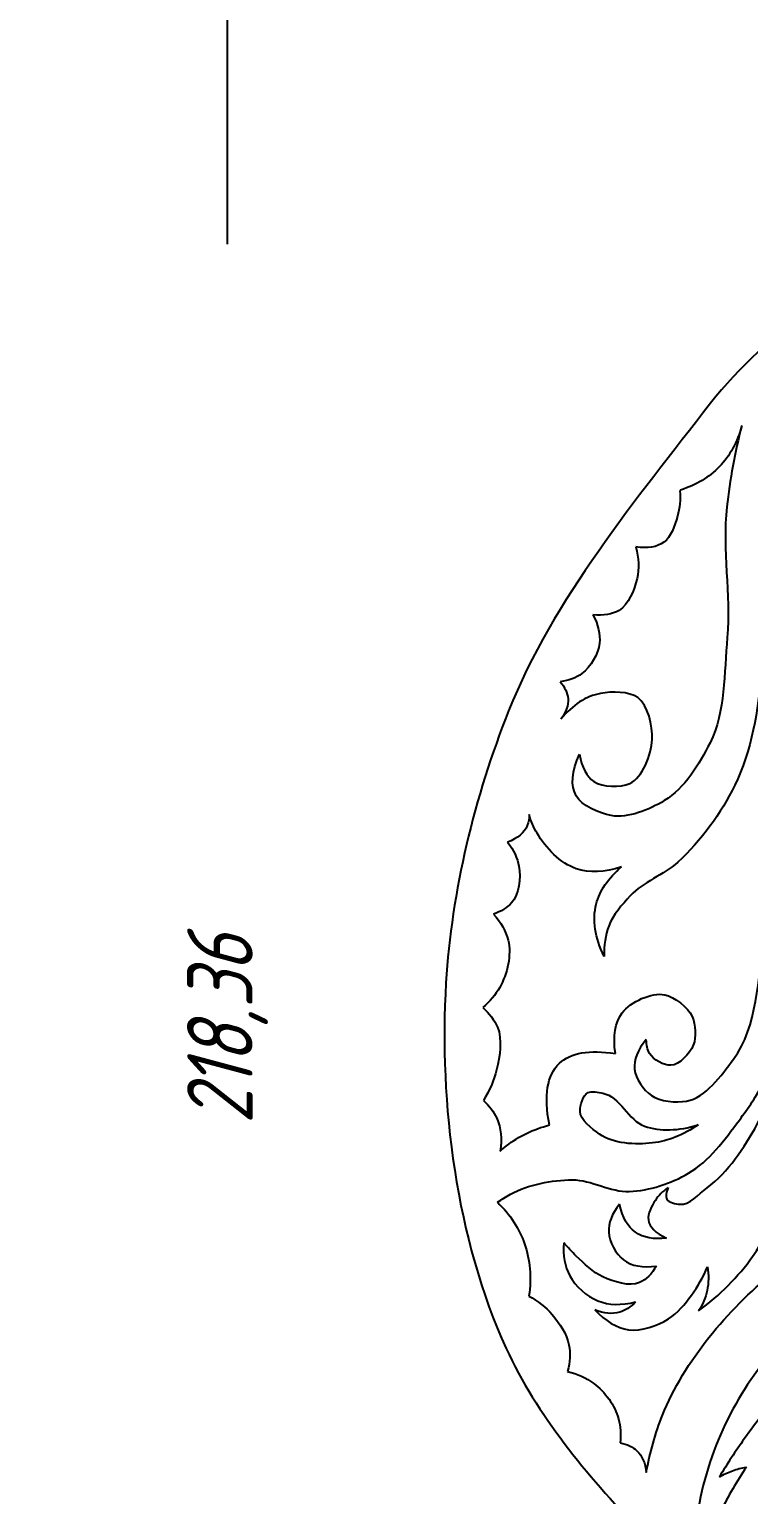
# Model space of a CAD drawing. Header units: millimetres. Extents: x -234 to 187, y -256 to 277.
# Drawn here: x -234 to -179.1, y -21 to 90.9 of the extents above; entities that cross this region are included whole.
import ezdxf

# ---------------------------------------------------------------- set-up
doc = ezdxf.new("R2010")
doc.units = ezdxf.units.MM
doc.linetypes.add('K5LT32769', pattern=[0])
doc.linetypes.add('K5LT_THIN', pattern=[0])
doc.styles.add('KDIMTEXTSTYLE', font='GOST_AU.SHX', dxfattribs={"width": 0.96, "oblique": 15, "height": 5})
doc.dimstyles.new('KDIMSTYLE (1.00)', dxfattribs={"dimtxt": 5, "dimasz": 1, "dimexe": 2, "dimexo": 0, "dimgap": 1, "dimtad": 1, "dimtxsty": 'KDIMTEXTSTYLE', "dimsah": 1, "dimcen": 0, "dimdle": 1, "dimadec": 0, "dimazin": 0, "dimtfac": 0.667, "dimtmove": 0, "dimatfit": 3, "dimfxl": 1, "dimtvp": 1, "dimtolj": 1, "dimtzin": 0, "dimarcsym": 0})

# ---------------------------------------------------------------- blocks, each defined once
blk = doc.blocks.new('KDIMARROW_01')
blk.add_hatch(color=0).paths.add_polyline_path([(0, 0), (-5, 0.66), (-4.5, 0), (-5, -0.66)])
at = {"color": 0, "linetype": 'K5LT_THIN'}
for p, q in [((-4.5, 0), (-5, 0.66)), ((-5, 0.66), (0, 0)), ((0, 0), (-5, -0.66)), ((-5, -0.66), (-4.5, 0)), ((0, 0), (-1, 0))]:
    blk.add_line(p, q, dxfattribs=at)

msp = doc.modelspace()

# ---------------------------------------------------------------- linework, layer by layer
at = {"color": 30, "linetype": 'K5LT32769', "true_color": 0xff8000}
for points, knots in [([(-188.424, 119.702), (-188.909, 116.268), (-188.48, 113.328), (-187.137, 110.883), (-185.843, 108.525), (-183.114, 106.648), (-180.707, 105.187), (-178.23, 103.683), (-174.555, 103.785), (-172.438, 102.063), (-169.445, 99.628), (-167.97, 94.645), (-167.294, 90.671), (-166.615, 86.684), (-167.142, 81.968), (-168.396, 78.177), (-170.48, 71.877), (-177.767, 67.874), (-181.993, 62.376), (-187.695, 54.956), (-194.013, 47.436), (-197.427, 38.857), (-200.012, 32.36), (-201.79, 25.053), (-202.204, 18.095), (-202.753, 8.851), (-201.405, -1.542), (-197.611, -9.834), (-195.285, -14.915), (-191.49, -19.443), (-187.422, -23.749)], [0, 0, 0, 0, 1, 1, 1, 2, 2, 2, 3, 3, 3, 4, 4, 4, 5, 5, 5, 6, 6, 6, 7, 7, 7, 8, 8, 8, 9, 9, 9, 10, 10, 10, 10]), ([(-179.607, 60.659), (-180.142, 58.601), (-180.526, 56.528), (-180.757, 54.442), (-181.123, 51.153), (-180.432, 47.771), (-180.722, 44.471), (-180.959, 41.773), (-180.863, 38.781), (-182.039, 36.424), (-182.851, 34.797), (-183.998, 32.928), (-185.529, 32.008), (-186.676, 31.319), (-188.309, 30.63), (-189.588, 30.869), (-190.517, 31.041), (-191.842, 31.613), (-192.259, 32.364), (-192.698, 33.153), (-192.615, 34.222), (-192.01, 35.569)], [0, 0, 0, 0, 1, 1, 1, 2, 2, 2, 3, 3, 3, 4, 4, 4, 5, 5, 5, 6, 6, 6, 7, 7, 7, 7]), ([(-179.607, 60.659), (-179.949, 59.394), (-180.519, 58.348), (-181.316, 57.522), (-182.092, 56.719), (-183.083, 56.124), (-184.289, 55.738)], [0, 0, 0, 0, 1, 1, 1, 2, 2, 2, 2]), ([(-184.342, 55.677), (-184.289, 54.998), (-184.349, 54.352), (-184.521, 53.739), (-184.72, 53.03), (-185.02, 52.135), (-185.568, 51.747), (-186.095, 51.374), (-186.806, 51.255), (-187.701, 51.391)], [0, 0, 0, 0, 1, 1, 1, 2, 2, 2, 3, 3, 3, 3]), ([(-187.701, 51.391), (-187.475, 50.54), (-187.446, 49.737), (-187.612, 48.982), (-187.805, 48.105), (-188.26, 46.974), (-188.986, 46.543), (-189.511, 46.232), (-190.175, 46.121), (-190.98, 46.209)], [0, 0, 0, 0, 1, 1, 1, 2, 2, 2, 3, 3, 3, 3]), ([(-186.905, 13.757), (-187.576, 12.967), (-187.875, 12.212), (-187.802, 11.493), (-187.731, 10.789), (-187.114, 9.899), (-186.52, 9.484), (-185.841, 9.009), (-184.646, 8.929), (-183.828, 9.057), (-182.384, 9.283), (-181.177, 11.034), (-180.239, 12.262), (-178.358, 14.725), (-178.515, 18.461), (-177.718, 21.577), (-177.031, 24.261), (-176.728, 27.113), (-175.752, 29.654), (-173.67, 35.071), (-169.73, 40.421), (-165.126, 43.84), (-161.947, 46.201), (-157.951, 48.201), (-154.042, 49.072)], [0, 0, 0, 0, 1, 1, 1, 2, 2, 2, 3, 3, 3, 4, 4, 4, 5, 5, 5, 6, 6, 6, 7, 7, 7, 8, 8, 8, 8]), ([(-190.98, 46.209), (-190.569, 45.447), (-190.402, 44.723), (-190.481, 44.035), (-190.575, 43.211), (-191.138, 42.216), (-191.816, 41.72), (-192.268, 41.39), (-192.824, 41.181), (-193.483, 41.095)], [0, 0, 0, 0, 1, 1, 1, 2, 2, 2, 3, 3, 3, 3]), ([(-178.191, 46.932), (-178.021, 45.231), (-177.997, 43.544), (-178.122, 41.872), (-178.342, 38.93), (-178.875, 35.802), (-180.152, 33.183), (-181.198, 31.039), (-182.711, 28.922), (-184.496, 27.308), (-185.582, 26.325), (-187.134, 25.815), (-188.129, 24.744), (-188.763, 24.06), (-189.441, 23.29), (-189.767, 22.429), (-190.036, 21.718), (-190.154, 20.947), (-190.123, 20.114)], [0, 0, 0, 0, 1, 1, 1, 2, 2, 2, 3, 3, 3, 4, 4, 4, 5, 5, 5, 6, 6, 6, 6]), ([(-193.483, 41.095), (-193.119, 40.665), (-192.92, 40.231), (-192.884, 39.791), (-192.844, 39.281), (-193.024, 38.764), (-193.426, 38.24)], [0, 0, 0, 0, 1, 1, 1, 2, 2, 2, 2]), ([(-192.01, 35.569), (-191.838, 34.563), (-191.47, 33.863), (-190.906, 33.468), (-190.254, 33.011), (-188.868, 33.009), (-188.164, 33.326), (-187.201, 33.759), (-186.51, 35.521), (-186.455, 36.673), (-186.405, 37.712), (-186.782, 39.32), (-187.559, 39.878), (-188.216, 40.35), (-189.525, 40.367), (-190.408, 40.198), (-191.521, 39.985), (-192.527, 39.332), (-193.426, 38.24)], [0, 0, 0, 0, 1, 1, 1, 2, 2, 2, 3, 3, 3, 4, 4, 4, 5, 5, 5, 6, 6, 6, 6]), ([(-195.857, 30.941), (-195.843, 30.637), (-195.888, 30.36), (-195.992, 30.108), (-196.217, 29.559), (-196.719, 29.133), (-197.499, 28.83)], [0, 0, 0, 0, 1, 1, 1, 2, 2, 2, 2]), ([(-188.805, 26.951), (-190.093, 26.525), (-191.245, 26.478), (-192.259, 26.809), (-193.443, 27.196), (-194.607, 28.417), (-195.25, 29.515), (-195.51, 29.958), (-195.712, 30.434), (-195.857, 30.941)], [0, 0, 0, 0, 1, 1, 1, 2, 2, 2, 3, 3, 3, 3]), ([(-197.499, 28.83), (-197.032, 28.238), (-196.743, 27.626), (-196.631, 26.993), (-196.473, 26.103), (-196.62, 24.854), (-197.206, 24.197), (-197.536, 23.826), (-197.992, 23.542), (-198.574, 23.346)], [0, 0, 0, 0, 1, 1, 1, 2, 2, 2, 3, 3, 3, 3]), ([(-190.123, 20.114), (-190.84, 21.56), (-191.041, 22.889), (-190.728, 24.103), (-190.461, 25.137), (-189.82, 26.086), (-188.805, 26.951)], [0, 0, 0, 0, 1, 1, 1, 2, 2, 2, 2]), ([(-198.574, 23.346), (-198.01, 22.714), (-197.639, 22.05), (-197.461, 21.353), (-197.176, 20.234), (-197.517, 18.773), (-198.1, 17.743), (-198.419, 17.181), (-198.847, 16.67), (-199.386, 16.211)], [0, 0, 0, 0, 1, 1, 1, 2, 2, 2, 3, 3, 3, 3]), ([(-189.263, 12.682), (-189.468, 14.023), (-189.295, 15.066), (-188.742, 15.808), (-188.128, 16.634), (-186.484, 17.395), (-185.495, 17.176), (-184.743, 17.01), (-183.734, 16.25), (-183.401, 15.509), (-183.13, 14.906), (-183.067, 13.94), (-183.315, 13.33), (-183.577, 12.687), (-184.399, 11.815), (-185.025, 11.792), (-185.53, 11.772), (-186.357, 12.2), (-186.649, 12.689), (-186.821, 12.979), (-186.907, 13.335), (-186.905, 13.757)], [0, 0, 0, 0, 1, 1, 1, 2, 2, 2, 3, 3, 3, 4, 4, 4, 5, 5, 5, 6, 6, 6, 7, 7, 7, 7]), ([(-199.386, 16.211), (-198.877, 15.754), (-198.507, 15.253), (-198.276, 14.707), (-197.874, 13.755), (-198.089, 12.485), (-198.34, 11.449), (-198.536, 10.638), (-198.872, 9.859), (-199.348, 9.109)], [0, 0, 0, 0, 1, 1, 1, 2, 2, 2, 3, 3, 3, 3]), ([(-198.257, 1.325), (-197.944, 1.552), (-197.62, 1.756), (-197.284, 1.938), (-195.898, 2.688), (-194.131, 3.037), (-192.548, 3.042), (-191.103, 3.047), (-189.634, 2.095), (-188.203, 2.152), (-186.676, 2.212), (-184.997, 2.768), (-183.681, 3.54), (-182.118, 4.457), (-180.918, 6.109), (-179.799, 7.6), (-179.117, 8.51), (-178.477, 9.479), (-177.948, 10.484), (-177.134, 12.031), (-176.528, 13.68), (-176.131, 15.434)], [0, 0, 0, 0, 1, 1, 1, 2, 2, 2, 3, 3, 3, 4, 4, 4, 5, 5, 5, 6, 6, 6, 7, 7, 7, 7]), ([(-185.236, 2.448), (-185.406, 2.065), (-185.436, 1.769), (-185.325, 1.558), (-185.194, 1.31), (-184.664, 1.207), (-184.345, 1.172), (-183.612, 1.092), (-182.906, 1.942), (-182.268, 2.419), (-180.637, 3.638), (-179.43, 5.499), (-178.44, 7.285), (-177.62, 8.765), (-176.952, 10.408), (-176.571, 12.063), (-176.318, 13.159), (-176.172, 14.283), (-176.131, 15.434)], [0, 0, 0, 0, 1, 1, 1, 2, 2, 2, 3, 3, 3, 4, 4, 4, 5, 5, 5, 6, 6, 6, 6]), ([(-194.308, 7.24), (-194.74, 9.487), (-194.485, 11.054), (-193.545, 11.943), (-192.688, 12.754), (-191.261, 13), (-189.263, 12.682)], [0, 0, 0, 0, 1, 1, 1, 2, 2, 2, 2]), ([(-182.919, -6.963), (-181.272, -5.758), (-179.893, -4.375), (-178.783, -2.815), (-177.211, -0.607), (-176.471, 2.24), (-175.685, 4.877), (-174.883, 7.566), (-174.336, 10.332), (-174.047, 13.174)], [0, 0, 0, 0, 1, 1, 1, 2, 2, 2, 3, 3, 3, 3]), ([(-199.348, 9.109), (-198.891, 8.698), (-198.55, 8.243), (-198.324, 7.742), (-197.991, 7.006), (-197.908, 6.172), (-198.074, 5.242)], [0, 0, 0, 0, 1, 1, 1, 2, 2, 2, 2]), ([(-182.942, 7.247), (-184.457, 6.769), (-185.825, 6.735), (-187.044, 7.144), (-188.248, 7.549), (-188.937, 9.427), (-190.223, 9.657), (-190.582, 9.721), (-191.071, 9.844), (-191.351, 9.708), (-191.739, 9.521), (-191.982, 8.718), (-191.967, 8.273), (-191.945, 7.619), (-191.068, 6.946), (-190.48, 6.529), (-189.426, 5.781), (-187.738, 5.705), (-186.429, 5.862), (-185.232, 6.007), (-184.07, 6.468), (-182.942, 7.247)], [0, 0, 0, 0, 1, 1, 1, 2, 2, 2, 3, 3, 3, 4, 4, 4, 5, 5, 5, 6, 6, 6, 7, 7, 7, 7]), ([(-198.074, 5.242), (-197.916, 5.382), (-197.754, 5.517), (-197.587, 5.645), (-196.645, 6.369), (-195.552, 6.9), (-194.308, 7.24)], [0, 0, 0, 0, 1, 1, 1, 2, 2, 2, 2]), ([(-185.236, 2.448), (-185.642, 2.172), (-185.968, 1.846), (-186.215, 1.469), (-186.496, 1.04), (-186.815, 0.425), (-186.749, -0.015), (-186.666, -0.565), (-186.201, -1.03), (-185.354, -1.409)], [0, 0, 0, 0, 1, 1, 1, 2, 2, 2, 3, 3, 3, 3]), ([(-198.257, 1.325), (-197.291, 0.364), (-196.605, -0.692), (-196.202, -1.845), (-195.774, -3.067), (-195.662, -4.397), (-195.867, -5.835)], [0, 0, 0, 0, 1, 1, 1, 2, 2, 2, 2]), ([(-188.945, 1.172), (-189.534, 0.441), (-189.811, -0.271), (-189.776, -0.964), (-189.739, -1.687), (-189.22, -2.636), (-188.648, -3.071), (-188.034, -3.538), (-187.193, -3.696), (-186.126, -3.546)], [0, 0, 0, 0, 1, 1, 1, 2, 2, 2, 3, 3, 3, 3]), ([(-185.354, -1.409), (-186.34, -1.534), (-187.132, -1.386), (-187.728, -0.964), (-188.336, -0.535), (-188.741, 0.177), (-188.945, 1.172)], [0, 0, 0, 0, 1, 1, 1, 2, 2, 2, 2]), ([(-193.203, -1.77), (-193.279, -2.735), (-193.128, -3.573), (-192.749, -4.284), (-192.323, -5.084), (-191.442, -5.867), (-190.606, -6.2), (-189.767, -6.535), (-188.805, -6.563), (-187.721, -6.283)], [0, 0, 0, 0, 1, 1, 1, 2, 2, 2, 3, 3, 3, 3]), ([(-186.126, -3.546), (-186.492, -4.16), (-186.92, -4.577), (-187.412, -4.799), (-188.194, -5.151), (-189.395, -4.744), (-190.235, -4.366), (-190.99, -4.026), (-191.638, -3.37), (-192.255, -2.779), (-192.587, -2.461), (-192.903, -2.124), (-193.203, -1.77)], [0, 0, 0, 0, 1, 1, 1, 2, 2, 2, 3, 3, 3, 4, 4, 4, 4]), ([(-186.91, -19.322), (-186.625, -17.799), (-186.22, -16.314), (-185.668, -14.939), (-184.004, -10.79), (-180.704, -6.898), (-177.207, -4.042), (-176.56, -3.513), (-175.874, -3.013), (-175.163, -2.541)], [0, 0, 0, 0, 1, 1, 1, 2, 2, 2, 3, 3, 3, 3]), ([(-190.833, -6.88), (-190.025, -7.763), (-189.166, -8.271), (-188.257, -8.405), (-187.297, -8.547), (-186.065, -8.124), (-185.207, -7.581), (-184.522, -7.147), (-183.952, -6.437), (-183.455, -5.767), (-182.966, -5.109), (-182.561, -4.388), (-182.239, -3.604)], [0, 0, 0, 0, 1, 1, 1, 2, 2, 2, 3, 3, 3, 4, 4, 4, 4]), ([(-182.239, -3.604), (-182.127, -4.233), (-182.134, -4.838), (-182.26, -5.417), (-182.377, -5.954), (-182.597, -6.469), (-182.919, -6.963)], [0, 0, 0, 0, 1, 1, 1, 2, 2, 2, 2]), ([(-195.867, -5.835), (-195.173, -6.218), (-194.583, -6.689), (-194.096, -7.247), (-193.526, -7.902), (-192.97, -8.734), (-192.811, -9.57), (-192.69, -10.209), (-192.727, -10.884), (-192.921, -11.595)], [0, 0, 0, 0, 1, 1, 1, 2, 2, 2, 3, 3, 3, 3]), ([(-187.721, -6.283), (-188.094, -6.677), (-188.499, -6.938), (-188.937, -7.066), (-189.513, -7.234), (-190.145, -7.173), (-190.833, -6.88)], [0, 0, 0, 0, 1, 1, 1, 2, 2, 2, 2]), ([(-173.428, -6.575), (-174.763, -7.552), (-175.969, -8.641), (-177.048, -9.839), (-178.584, -11.544), (-179.889, -13.559), (-180.876, -15.625), (-181.898, -17.764), (-182.623, -20.144), (-183.013, -22.48), (-183.442, -25.049), (-183.477, -27.783), (-183.132, -30.374), (-182.916, -31.992), (-182.187, -33.555), (-182.034, -35.181), (-181.923, -36.356), (-181.893, -37.573), (-182.034, -38.742), (-182.183, -39.978), (-182.489, -41.195), (-182.953, -42.392)], [0, 0, 0, 0, 1, 1, 1, 2, 2, 2, 3, 3, 3, 4, 4, 4, 5, 5, 5, 6, 6, 6, 7, 7, 7, 7]), ([(-192.921, -11.595), (-192.157, -11.783), (-191.491, -12.088), (-190.923, -12.511), (-190.066, -13.148), (-189.293, -14.19), (-189.019, -15.22), (-188.866, -15.792), (-188.825, -16.403), (-188.895, -17.054)], [0, 0, 0, 0, 1, 1, 1, 2, 2, 2, 3, 3, 3, 3]), ([(-176.455, -12.98), (-177.509, -14.191), (-178.498, -15.448), (-179.423, -16.751), (-180.088, -17.689), (-180.72, -18.651), (-181.319, -19.636)], [0, 0, 0, 0, 1, 1, 1, 2, 2, 2, 2]), ([(-188.895, -17.054), (-188.368, -17.152), (-187.944, -17.351), (-187.625, -17.651), (-187.212, -18.039), (-186.973, -18.596), (-186.91, -19.322)], [0, 0, 0, 0, 1, 1, 1, 2, 2, 2, 2]), ([(-179.258, -18.895), (-179.992, -19.98), (-180.645, -21.107), (-181.216, -22.274), (-181.673, -23.21), (-182.079, -24.171), (-182.431, -25.159)], [0, 0, 0, 0, 1, 1, 1, 2, 2, 2, 2]), ([(-181.319, -19.636), (-180.999, -19.457), (-180.669, -19.306), (-180.33, -19.183), (-179.983, -19.058), (-179.626, -18.961), (-179.258, -18.895)], [0, 0, 0, 0, 1, 1, 1, 2, 2, 2, 2])]:
    msp.add_open_spline(points, degree=3, knots=knots, dxfattribs=at)
msp.add_open_spline([(-184.289, 55.738), (-184.307, 55.718), (-184.325, 55.697), (-184.342, 55.677)], degree=3, dxfattribs=at)

# ---------------------------------------------------------------- dimensions: what is measured, and where the dimension line sits
at = {"color": 7}
msp.add_linear_dim(base=(-218.8844, 123.702), p1=(-202.3216, -94.6625), p2=(-202.3216, 123.702), angle=90, location=(-218.8844, 14.5198), dimstyle='KDIMSTYLE (1.00)', override={"dimexo": 0, "dimpost": '\\H5.0;\\W0.965;\\Q15;<>', "dimblk1": 'KDIMARROW_01', "dimblk2": 'KDIMARROW_01', "dimse1": 0, "dimse2": 0, "dimclrt": 7, "dimtolj": 1}, dxfattribs=at).render()

doc.saveas('drawing.dxf')
